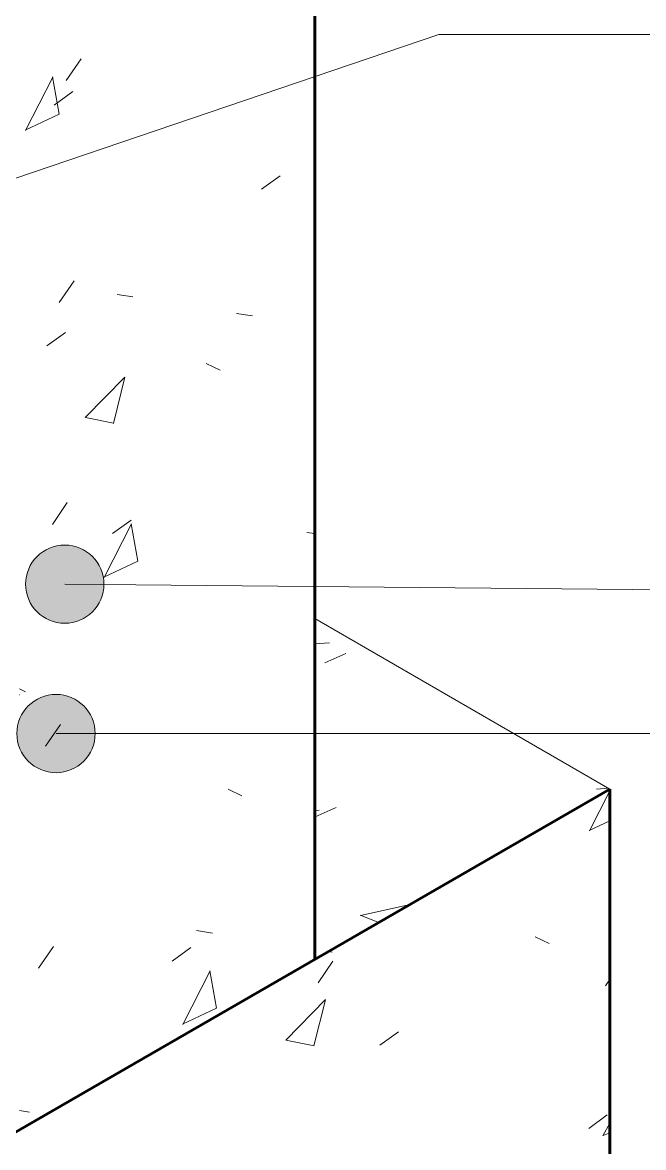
# Model space of a CAD drawing. Header units: inches. Extents: x -19229 to -222, y -6301 to 12387.
# Drawn here: x -299.15 to -284.27, y 6206.71 to 6233.65 of the extents above; entities that cross this region are included whole.
import ezdxf

# ---------------------------------------------------------------- set-up
doc = ezdxf.new("R2010")
doc.units = ezdxf.units.IN
doc.header["$MEASUREMENT"] = 0
for name, color, linetype, lineweight in [('A-WALL-PATT', 111, 'Continuous', 25), ('G-ANNO-TEXT', 231, 'Continuous', 9), ('S-FNDN', 32, 'Continuous', 9)]:
    doc.layers.add(name, color=color, linetype=linetype, lineweight=lineweight)
pattern_1 = [(62.892, (-337.7186, 6270.671), (9.7382, 4.6381), [1.436, -15.8]), (25.47, (-337.719, 6270.671), (-1.8834, 10.7044), [0.899, -9.887]), (99.981, (-336.908, 6271.058), (7.8537, 15.3424), [0.906, -9.963]), (60.684, (-337.719, 6273.807), (14.4891, 5.7708), [2.16, -23.757]), (96.106, (-336.512, 6274.287), (12.6894, 22.597), [1.41, -15.512]), (21.716, (-337.719, 6273.807), (12.6896, 22.597), [1.3, -14.297]), (45.584, (-336.3616, 6273.807), (8.10354, -1.63293), [1.358, -14.941]), (348.607, (-336.362, 6273.807), (3.3034, 13.275), [0.689, -7.578]), (76.026, (-335.686, 6273.67), (11.4069, 11.642), [1.14, -12.54]), (55.653, (-337.7186, 6270.671), (0.16523, 5.31442), [0.63, -11.817, 0.63, -12.161, -12.648]), (55.653, (-337.7186, 6270.671), (0.16523, 5.31442), [-25.238, 0.63, -12.018]), (36.106, (-337.7186, 6270.671), (3.57124, 8.24512), [0.55, -5.814, 0.55, -10.063, -4.207]), (36.106, (-337.7186, 6270.671), (3.57124, 8.24512), [-16.977, 0.55, -3.657]), (351.006, (-340.7466, 6268.923), (7.24703, 3.83117), [0.383, -2.516, 0.383, -8.66, -11.999]), (351.006, (-340.7466, 6268.923), (7.24703, 3.83117), [-11.941, 0.383, -11.616]), (334.325, (-342.104, 6268.139), (7.9174, 6.141), [0.367, -3.243, 0.367, -5.387, -8.163]), (334.325, (-342.104, 6268.139), (7.9174, 6.141), [-9.363, 0.367, -7.797])]

msp = doc.modelspace()

# ---------------------------------------------------------------- hatches: boundary and pattern name
at = {"layer": 'A-WALL-PATT', "lineweight": 9}
h = msp.add_hatch(dxfattribs=at)
h.set_pattern_fill('FP_27', color=256, style=0, pattern_type=2)
h.set_pattern_definition(pattern_1)
h.paths.add_polyline_path([(-299.21992, 6207.13286), (-292.14885, 6211.21534), (-292.14885, 6238.02392), (-299.21992, 6233.94144), (-299.21992, 6209.75015)], flags=0)
at = {"layer": 'G-ANNO-TEXT', "lineweight": 20}
h = msp.add_hatch(color=147, dxfattribs=at)
edge = h.paths.add_edge_path(flags=0)
edge.add_arc((-298.13391, 6220.2038), 0.9375, 0, 360)
h = msp.add_hatch(color=147, dxfattribs=at)
edge = h.paths.add_edge_path(flags=0)
edge.add_arc((-298.34333, 6216.62565), 0.9375, 0, 360)
at = {"layer": 'S-FNDN'}
h = msp.add_hatch(dxfattribs=at)
h.set_pattern_fill('FP_28', color=256, style=0, pattern_type=2)
h.set_pattern_definition([(34.53, (-304.882, 6165.947), (13.7713, -0.6954), [1.124, -12.359]), (357.108, (-304.882, 6165.947), (-2.6637, 8.338), [1.149, -12.64]), (107.72, (-303.734, 6165.889), (11.1068, 7.643), [0.729, -8.024]), (31.036, (-304.882, 6168.164), (20.4914, -1.8348), [1.745, -19.198]), (101.39, (-303.174, 6168.011), (17.946, 10.7984), [1.074, -11.813]), (354.883, (-304.882, 6168.164), (17.9456, 10.7985), [1.714, -18.859]), (12.496, (-302.9616, 6167.609), (11.4602, -4.4631), [1.377, -15.147]), (338.723, (-302.962, 6167.609), (4.6715, 8.0388), [1.025, -11.274]), (59.836, (-302.007, 6167.238), (16.132, 3.5752), [0.775, -8.523]), (23.894, (-304.8816, 6165.947), (0.23347, 3.6898), [0.55, -10.313, 0.55, -10.613, -11.037]), (23.894, (-304.8816, 6165.947), (0.23347, 3.6898), [-22.025, 0.55, -10.488]), (4.347, (-304.8816, 6165.947), (5.05111, 4.37244), [0.63, -6.663, 0.63, -11.531, -4.82]), (4.347, (-304.8816, 6165.947), (5.05111, 4.37244), [-19.453, 0.63, -4.19]), (339.806, (-309.1626, 6165.947), (10.24956, -0.25055), [0.569, -3.744, 0.569, -12.889, -17.858]), (339.806, (-309.1626, 6165.947), (10.24956, -0.25055), [-17.771, 0.569, -17.288]), (332.119, (-311.0826, 6165.947), (11.1976, 1.1094), [0.528, -4.676, 0.528, -7.767, -11.771]), (332.119, (-311.0826, 6165.947), (11.1976, 1.1094), [-13.5, 0.528, -11.242])])
h.paths.add_polyline_path([(-306.29099, 6203.05037), (-299.21992, 6207.13286), (-303.46256, 6209.58235), (-310.53363, 6205.49986), (-309.41006, 6204.85117)], flags=0)
h.paths.add_polyline_path([(-292.14885, 6211.21534), (-285.07779, 6215.29782), (-292.14885, 6219.38031)], flags=0)
h = msp.add_hatch(dxfattribs=at)
h.set_pattern_fill('FP_27', color=256, style=0, pattern_type=2)
h.set_pattern_definition(pattern_1)
h.paths.add_polyline_path([(-306.29099, 6191.61942), (-285.07779, 6203.86687), (-285.07779, 6215.29782), (-306.29099, 6203.05037)], flags=0)

# ---------------------------------------------------------------- linework, layer by layer
at = {"layer": 'G-ANNO-TEXT', "color": 147, "lineweight": 20}
for p, q in [((-321.01599, 6222.54982), (-289.17791, 6233.36722)), ((-289.17791, 6233.36722), (-278.85425, 6233.36722)), ((-298.13391, 6220.2038), (-278.09328, 6220.01181)), ((-298.34333, 6216.62565), (-283.47179, 6216.62565))]:
    msp.add_line(p, q, dxfattribs=at)
for centre in [(-298.13391, 6220.2038), (-298.34333, 6216.62565)]:
    msp.add_circle(centre, 0.9375, dxfattribs=at)
at = {"layer": 'S-FNDN', "lineweight": 60}
for p, q in [((-292.14885, 6211.21534), (-292.14885, 6238.02392)), ((-285.07779, 6215.29782), (-306.29099, 6203.05037)), ((-285.07779, 6203.86687), (-285.07779, 6215.29782))]:
    msp.add_line(p, q, dxfattribs=at)
at = {"layer": 'S-FNDN', "lineweight": 18}
msp.add_line((-285.07779, 6215.29782), (-292.14885, 6219.38031), dxfattribs=at)

doc.saveas('drawing.dxf')
